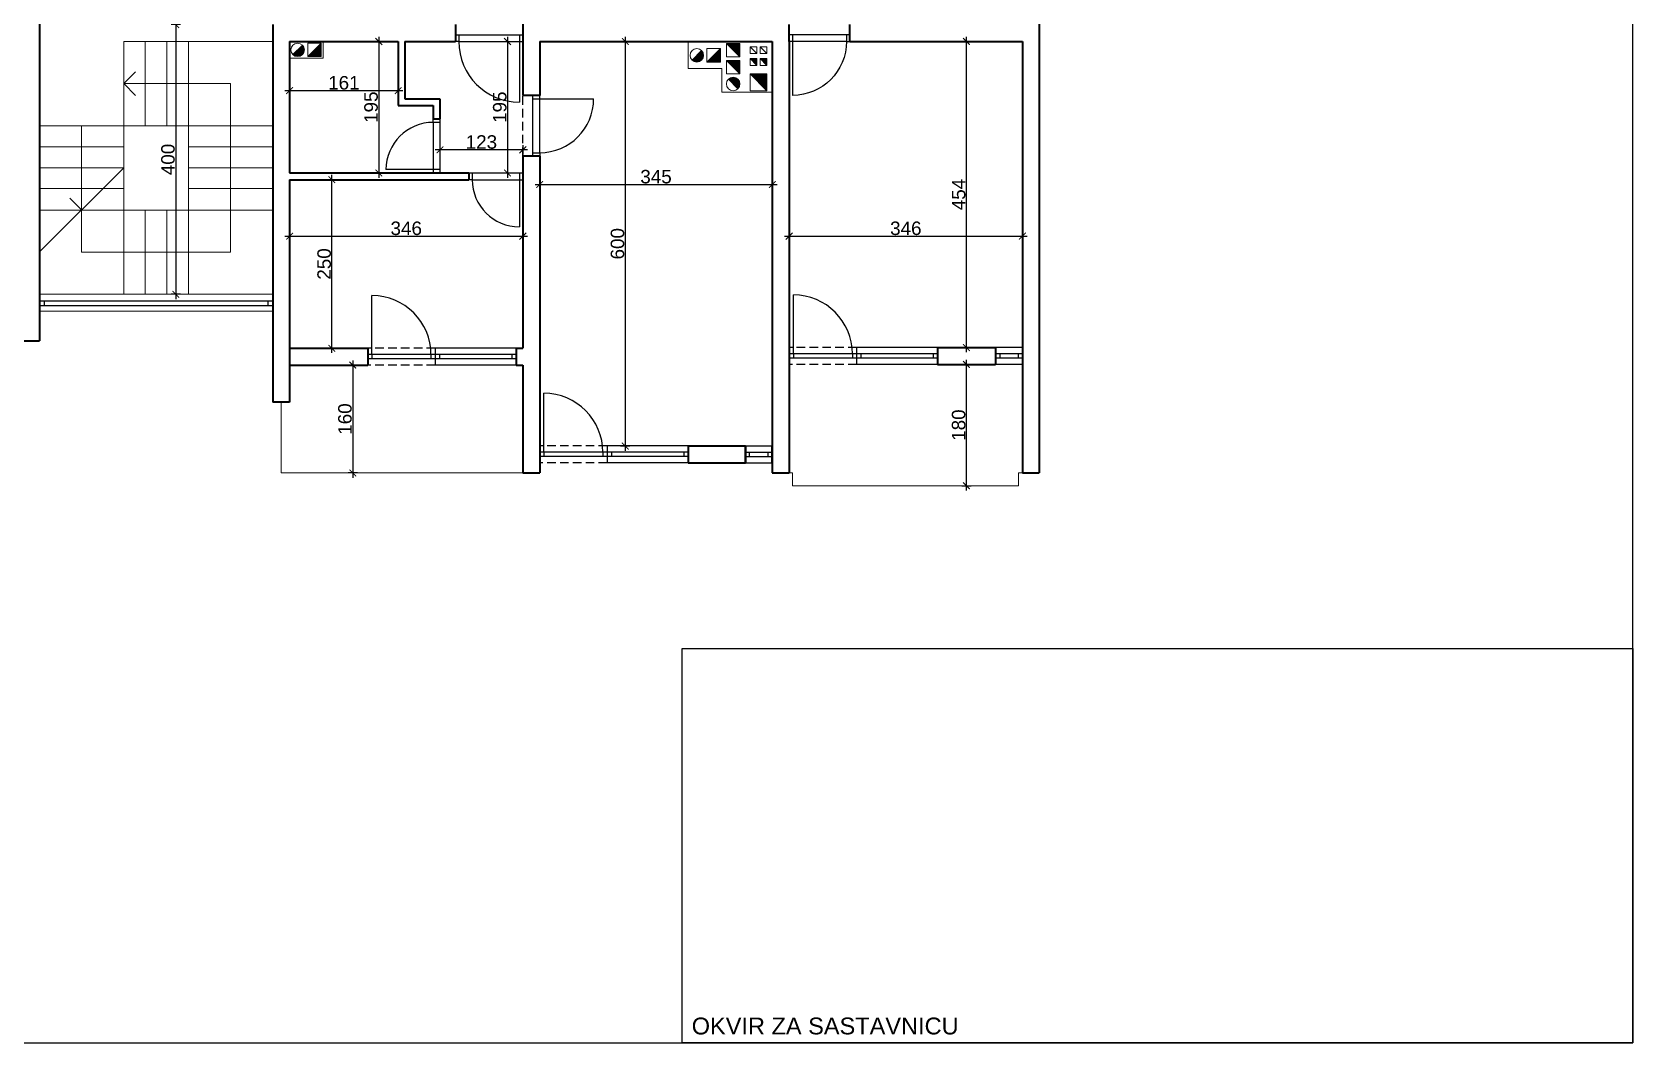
# Model space of a CAD drawing. Header units: centimetres. Extents: x 642232439 to 646206409, y 502891828 to 503284195.
# Drawn here: x 646190534 to 646192909, y 503274569 to 503276069 of the extents above; entities that cross this region are included whole.
import ezdxf

# ---------------------------------------------------------------- set-up
doc = ezdxf.new("R2010")
doc.units = ezdxf.units.CM
doc.header["$PDMODE"] = 35
doc.header["$PDSIZE"] = 0.1
doc.linetypes.add('HIDDENX2', pattern=[19.05, 12.7, -6.35])
doc.layers.add('SAST_Linija sastavnice', color=3, linetype='Continuous', plot=False)
for name, color, linetype, lineweight in [('TP_01 - 0.35', 1, 'Continuous', 35), ('TP_03 - 0.15', 3, 'Continuous', 15), ('TP_07 - 0.20', 7, 'Continuous', 20)]:
    doc.layers.add(name, color=color, linetype=linetype, lineweight=lineweight)
for name, color, linetype in [('TP_Hatch', 252, 'Continuous'), ('TP_Hidden', 8, 'HIDDENX2'), ('TP_Kotiranje', 3, 'Continuous'), ('TP_Otvori', 8, 'Continuous'), ('TP_Otvori.block', 8, 'Continuous')]:
    doc.layers.add(name, color=color, linetype=linetype)
doc.styles.get("Standard").update_dxf_attribs({"font": 'arial.ttf'})
doc.dimstyles.new('Radni', dxfattribs={"dimtxt": 20, "dimasz": 10, "dimexe": 7, "dimexo": 7, "dimgap": 1.25, "dimtad": 1, "dimdec": 1, "dimrnd": 0.5, "dimdsep": 46, "dimtxsty": 'Standard', "dimblk": 'ARCHTICK', "dimcen": 10, "dimdle": 7, "dimclrd": 256, "dimclre": 256, "dimadec": 1, "dimazin": 0, "dimtm": 1e-09, "dimtfac": 1, "dimtdec": 1, "dimtix": 1, "dimtmove": 0, "dimatfit": 0, "dimfxl": 7, "dimfxlon": 1, "dimarcsym": 0})

# ---------------------------------------------------------------- blocks, each defined once
blk = doc.blocks.new('*U527')
at = {"layer": 'TP_01 - 0.35'}
for p, q in [((0, 0), (0, -30)), ((48, 0), (48, -30))]:
    blk.add_line(p, q, dxfattribs=at)
at = {"layer": 'TP_Otvori'}
for p, q in [((0, 0), (48, 0)), ((0, -11.3), (48, -11.3)), ((0, -18.8), (48, -18.8)), ((7.5, -11.3), (7.5, -18.8)), ((40.5, -11.3), (40.5, -18.8)), ((0, -30), (48, -30))]:
    blk.add_line(p, q, dxfattribs=at)
blk = doc.blocks.new('*U523')
at = {"layer": 'TP_Otvori'}
for p, q in [((5, 0), (5, 80)), ((5, 0), (0, 0)), ((85, 0), (5, 0)), ((5, -10), (5, 0)), ((85, -10), (85, 0)), ((85, 0), (90, 0)), ((90, -10), (0, -10))]:
    blk.add_line(p, q, dxfattribs=at)
blk.add_arc((5, 0), 80, 0, 90, dxfattribs=at)
blk = doc.blocks.new('*U525')
at = {"layer": 'TP_Otvori'}
for p, q in [((5, 0), (5, 90)), ((5, 0), (0, 0)), ((95, 0), (5, 0)), ((5, -10), (5, 0)), ((95, -10), (95, 0)), ((95, 0), (100, 0)), ((100, -10), (0, -10))]:
    blk.add_line(p, q, dxfattribs=at)
blk.add_arc((5, 0), 90, 0, 90, dxfattribs=at)
blk = doc.blocks.new('*U524')
at = {"layer": 'TP_Otvori'}
for p, q in [((5, 0), (5, 70)), ((5, 0), (0, 0)), ((75, 0), (5, 0)), ((5, -10), (5, 0)), ((75, -10), (75, 0)), ((75, 0), (80, 0)), ((80, -10), (0, -10))]:
    blk.add_line(p, q, dxfattribs=at)
blk.add_arc((5, 0), 70, 0, 90, dxfattribs=at)
blk = doc.blocks.new('*U99')
at = {"layer": 'TP_01 - 0.35'}
for p, q in [((0, 0), (0, -30)), ((48, 0), (48, -30))]:
    blk.add_line(p, q, dxfattribs=at)
at = {"layer": 'TP_Otvori'}
for p, q in [((0, 0), (48, 0)), ((0, -11.3), (48, -11.3)), ((0, -18.8), (48, -18.8)), ((7.5, -11.3), (7.5, -18.8)), ((40.5, -11.3), (40.5, -18.8)), ((0, -30), (48, -30))]:
    blk.add_line(p, q, dxfattribs=at)
blk = doc.blocks.new('_ArchTick')
at = {"color": 0, "linetype": 'ByBlock', "const_width": 0.15}
blk.add_lwpolyline([(-0.5, -0.5), (0.5, 0.5)], dxfattribs=at)
blk = doc.blocks.new('*D552')
at = {"layer": 'Defpoints', "color": 0, "transparency": 16777216}
for p in [(646191829.9, 503275575.5), (646191920.3, 503275575.5), (646191829.9, 503275395.5)]:
    blk.add_point(p, dxfattribs=at)
at = {"layer": 'TP_Kotiranje', "lineweight": -2, "transparency": 16777216}
for p, q in [((646191913.3, 503275575.5), (646191927.3, 503275575.5)), ((646191920.3, 503275388.5), (646191920.3, 503275582.5)), ((646191913.3, 503275395.5), (646191927.3, 503275395.5))]:
    blk.add_line(p, q, dxfattribs=at)
at = {"layer": 'TP_Kotiranje', "lineweight": -2, "transparency": 16777216, "xscale": 10, "yscale": 10, "zscale": 10}
for p, rotation in [((646191920.3, 503275575.5), 90), ((646191920.3, 503275395.5), 270)]:
    blk.add_blockref('_ArchTick', p, dxfattribs=dict(at, rotation=rotation))
at = {"layer": 'TP_Kotiranje', "color": 0, "transparency": 16777216, "insert": (646191908.8, 503275485.5), "char_height": 20, "attachment_point": 5, "rotation": 90}
blk.add_mtext('180', dxfattribs=at)
blk = doc.blocks.new('*D553')
at = {"layer": 'Defpoints', "color": 0, "transparency": 16777216}
for p in [(646191920.3, 503276054.5), (646191920.3, 503276054.5), (646191920.3, 503275600.5)]:
    blk.add_point(p, dxfattribs=at)
at = {"layer": 'TP_Kotiranje', "lineweight": -2, "transparency": 16777216}
for p, q in [((646191920.3, 503276054.5), (646191913.3, 503276054.5)), ((646191920.3, 503275593.5), (646191920.3, 503276061.5)), ((646191920.3, 503275600.5), (646191927.3, 503275600.5))]:
    blk.add_line(p, q, dxfattribs=at)
at = {"layer": 'TP_Kotiranje', "lineweight": -2, "transparency": 16777216, "xscale": 10, "yscale": 10, "zscale": 10}
for p, rotation in [((646191920.3, 503276054.5), 90), ((646191920.3, 503275600.5), 270)]:
    blk.add_blockref('_ArchTick', p, dxfattribs=dict(at, rotation=rotation))
at = {"layer": 'TP_Kotiranje', "color": 0, "transparency": 16777216, "insert": (646191908.9, 503275827.5), "char_height": 20, "attachment_point": 5, "rotation": 90}
blk.add_mtext('454', dxfattribs=at)
blk = doc.blocks.new('*D575')
at = {"layer": 'Defpoints', "color": 0, "transparency": 16777216}
for p in [(646190891.4, 503276079.5), (646190747.6, 503275679.5), (646190891.4, 503275679.5)]:
    blk.add_point(p, dxfattribs=at)
at = {"layer": 'TP_Kotiranje', "lineweight": -2, "transparency": 16777216}
for p, q in [((646190747.6, 503276086.5), (646190747.6, 503275672.5)), ((646190754.6, 503276079.5), (646190740.6, 503276079.5)), ((646190754.6, 503275679.5), (646190740.6, 503275679.5))]:
    blk.add_line(p, q, dxfattribs=at)
at = {"layer": 'TP_Kotiranje', "lineweight": -2, "transparency": 16777216, "xscale": 10, "yscale": 10, "zscale": 10}
for p, rotation in [((646190747.6, 503276079.5), 90), ((646190747.6, 503275679.5), 270)]:
    blk.add_blockref('_ArchTick', p, dxfattribs=dict(at, rotation=rotation))
at = {"layer": 'TP_Kotiranje', "color": 0, "transparency": 16777216, "insert": (646190736.1, 503275879.5), "char_height": 20, "attachment_point": 5, "rotation": 90}
blk.add_mtext('400', dxfattribs=at)
blk = doc.blocks.new('*D576')
at = {"layer": 'Defpoints', "color": 0, "transparency": 16777216}
for p in [(646190545.4, 503276104.3), (646190545.4, 503275929.3), (646190891.4, 503275929.3)]:
    blk.add_point(p, dxfattribs=at)
at = {"layer": 'TP_Kotiranje', "lineweight": -2, "transparency": 16777216}
for p, q in [((646190545.4, 503276097.3), (646190545.4, 503276111.3)), ((646190891.4, 503276097.3), (646190891.4, 503276111.3)), ((646190898.4, 503276104.3), (646190538.4, 503276104.3))]:
    blk.add_line(p, q, dxfattribs=at)
at = {"layer": 'TP_Kotiranje', "lineweight": -2, "transparency": 16777216, "xscale": 10, "yscale": 10, "zscale": 10, "rotation": 180}
blk.add_blockref('_ArchTick', (646190545.4, 503276104.3), dxfattribs=at)
at = {"layer": 'TP_Kotiranje', "lineweight": -2, "transparency": 16777216, "xscale": 10, "yscale": 10, "zscale": 10}
blk.add_blockref('_ArchTick', (646190891.4, 503276104.3), dxfattribs=at)
at = {"layer": 'TP_Kotiranje', "color": 0, "transparency": 16777216, "insert": (646190718.4, 503276115.7), "char_height": 20, "attachment_point": 5}
blk.add_mtext('346', dxfattribs=at)
blk = doc.blocks.new('*D592')
at = {"layer": 'Defpoints', "color": 0, "transparency": 16777216}
for p in [(646191077.4, 503275981.6), (646190916.4, 503275957), (646191077.4, 503275957)]:
    blk.add_point(p, dxfattribs=at)
at = {"layer": 'TP_Kotiranje', "lineweight": -2, "transparency": 16777216}
for p, q in [((646190909.4, 503275981.6), (646191084.4, 503275981.6)), ((646190916.4, 503275974.6), (646190916.4, 503275988.6)), ((646191077.4, 503275974.6), (646191077.4, 503275988.6))]:
    blk.add_line(p, q, dxfattribs=at)
at = {"layer": 'TP_Kotiranje', "lineweight": -2, "transparency": 16777216, "xscale": 10, "yscale": 10, "zscale": 10, "rotation": 180}
blk.add_blockref('_ArchTick', (646190916.4, 503275981.6), dxfattribs=at)
at = {"layer": 'TP_Kotiranje', "lineweight": -2, "transparency": 16777216, "xscale": 10, "yscale": 10, "zscale": 10}
blk.add_blockref('_ArchTick', (646191077.4, 503275981.6), dxfattribs=at)
at = {"layer": 'TP_Kotiranje', "color": 0, "transparency": 16777216, "insert": (646190996.9, 503275993.1), "char_height": 20, "attachment_point": 5}
blk.add_mtext('161', dxfattribs=at)
blk = doc.blocks.new('*D593')
at = {"layer": 'Defpoints', "color": 0, "transparency": 16777216}
for p in [(646191041.3, 503276054.5), (646191041.3, 503275859.5), (646191048.8, 503275859.5)]:
    blk.add_point(p, dxfattribs=at)
at = {"layer": 'TP_Kotiranje', "lineweight": -2, "transparency": 16777216}
for p, q in [((646191048.3, 503276054.5), (646191055.8, 503276054.5)), ((646191048.8, 503276061.5), (646191048.8, 503275852.5)), ((646191048.3, 503275859.5), (646191055.8, 503275859.5))]:
    blk.add_line(p, q, dxfattribs=at)
at = {"layer": 'TP_Kotiranje', "lineweight": -2, "transparency": 16777216, "xscale": 10, "yscale": 10, "zscale": 10}
for p, rotation in [((646191048.8, 503276054.5), 90), ((646191048.8, 503275859.5), 270)]:
    blk.add_blockref('_ArchTick', p, dxfattribs=dict(at, rotation=rotation))
at = {"layer": 'TP_Kotiranje', "color": 0, "transparency": 16777216, "insert": (646191037.3, 503275957), "char_height": 20, "attachment_point": 5, "rotation": 90}
blk.add_mtext('195', dxfattribs=at)
blk = doc.blocks.new('*D594')
at = {"layer": 'Defpoints', "color": 0, "transparency": 16777216}
for p in [(646191124.9, 503276054.5), (646191182.4, 503275859.5), (646191239.6, 503275859.5)]:
    blk.add_point(p, dxfattribs=at)
at = {"layer": 'TP_Kotiranje', "lineweight": -2, "transparency": 16777216}
for p, q in [((646191232.6, 503276054.5), (646191246.6, 503276054.5)), ((646191239.6, 503276061.5), (646191239.6, 503275852.5)), ((646191232.6, 503275859.5), (646191246.6, 503275859.5))]:
    blk.add_line(p, q, dxfattribs=at)
at = {"layer": 'TP_Kotiranje', "lineweight": -2, "transparency": 16777216, "xscale": 10, "yscale": 10, "zscale": 10}
for p, rotation in [((646191239.6, 503276054.5), 90), ((646191239.6, 503275859.5), 270)]:
    blk.add_blockref('_ArchTick', p, dxfattribs=dict(at, rotation=rotation))
at = {"layer": 'TP_Kotiranje', "color": 0, "transparency": 16777216, "insert": (646191228.2, 503275957), "char_height": 20, "attachment_point": 5, "rotation": 90}
blk.add_mtext('195', dxfattribs=at)
blk = doc.blocks.new('*D595')
at = {"layer": 'Defpoints', "color": 0, "transparency": 16777216}
for p in [(646191139.4, 503275929.5), (646191262.4, 503275929.5), (646191139.4, 503275893.8)]:
    blk.add_point(p, dxfattribs=at)
at = {"layer": 'TP_Kotiranje', "lineweight": -2, "transparency": 16777216}
for p, q in [((646191139.4, 503275900.8), (646191139.4, 503275886.8)), ((646191262.4, 503275900.8), (646191262.4, 503275886.8)), ((646191269.4, 503275893.8), (646191132.4, 503275893.8))]:
    blk.add_line(p, q, dxfattribs=at)
at = {"layer": 'TP_Kotiranje', "lineweight": -2, "transparency": 16777216, "xscale": 10, "yscale": 10, "zscale": 10, "rotation": 180}
blk.add_blockref('_ArchTick', (646191139.4, 503275893.8), dxfattribs=at)
at = {"layer": 'TP_Kotiranje', "lineweight": -2, "transparency": 16777216, "xscale": 10, "yscale": 10, "zscale": 10}
blk.add_blockref('_ArchTick', (646191262.4, 503275893.8), dxfattribs=at)
at = {"layer": 'TP_Kotiranje', "color": 0, "transparency": 16777216, "insert": (646191200.9, 503275905.3), "char_height": 20, "attachment_point": 5}
blk.add_mtext('123', dxfattribs=at)
blk = doc.blocks.new('*D596')
at = {"layer": 'Defpoints', "color": 0, "transparency": 16777216}
for p in [(646191287.4, 503275974.5), (646191632.4, 503275974.5), (646191632.4, 503275842.4)]:
    blk.add_point(p, dxfattribs=at)
at = {"layer": 'TP_Kotiranje', "lineweight": -2, "transparency": 16777216}
for p, q in [((646191287.4, 503275849.4), (646191287.4, 503275835.4)), ((646191632.4, 503275849.4), (646191632.4, 503275835.4)), ((646191280.4, 503275842.4), (646191639.4, 503275842.4))]:
    blk.add_line(p, q, dxfattribs=at)
at = {"layer": 'TP_Kotiranje', "lineweight": -2, "transparency": 16777216, "xscale": 10, "yscale": 10, "zscale": 10, "rotation": 180}
blk.add_blockref('_ArchTick', (646191287.4, 503275842.4), dxfattribs=at)
at = {"layer": 'TP_Kotiranje', "lineweight": -2, "transparency": 16777216, "xscale": 10, "yscale": 10, "zscale": 10}
blk.add_blockref('_ArchTick', (646191632.4, 503275842.4), dxfattribs=at)
at = {"layer": 'TP_Kotiranje', "color": 0, "transparency": 16777216, "insert": (646191459.9, 503275853.9), "char_height": 20, "attachment_point": 5}
blk.add_mtext('345', dxfattribs=at)
blk = doc.blocks.new('*D597')
at = {"layer": 'Defpoints', "color": 0, "transparency": 16777216}
for p in [(646191459.9, 503276054.5), (646191414.3, 503275454.5), (646191459.9, 503275454.5)]:
    blk.add_point(p, dxfattribs=at)
at = {"layer": 'TP_Kotiranje', "lineweight": -2, "transparency": 16777216}
for p, q in [((646191421.3, 503276054.5), (646191407.3, 503276054.5)), ((646191414.3, 503276061.5), (646191414.3, 503275447.5)), ((646191421.3, 503275454.5), (646191407.3, 503275454.5))]:
    blk.add_line(p, q, dxfattribs=at)
at = {"layer": 'TP_Kotiranje', "lineweight": -2, "transparency": 16777216, "xscale": 10, "yscale": 10, "zscale": 10}
for p, rotation in [((646191414.3, 503276054.5), 90), ((646191414.3, 503275454.5), 270)]:
    blk.add_blockref('_ArchTick', p, dxfattribs=dict(at, rotation=rotation))
at = {"layer": 'TP_Kotiranje', "color": 0, "transparency": 16777216, "insert": (646191402.8, 503275754.5), "char_height": 20, "attachment_point": 5, "rotation": 90}
blk.add_mtext('600', dxfattribs=at)
blk = doc.blocks.new('*D533')
at = {"layer": 'Defpoints', "color": 0, "transparency": 16777216}
for p in [(646191032.4, 503275574.5), (646191010.1, 503275414.5), (646191032.4, 503275414.5)]:
    blk.add_point(p, dxfattribs=at)
at = {"layer": 'TP_Kotiranje', "lineweight": -2, "transparency": 16777216}
for p, q in [((646191017.1, 503275574.5), (646191003.1, 503275574.5)), ((646191010.1, 503275581.5), (646191010.1, 503275407.5)), ((646191017.1, 503275414.5), (646191003.1, 503275414.5))]:
    blk.add_line(p, q, dxfattribs=at)
at = {"layer": 'TP_Kotiranje', "lineweight": -2, "transparency": 16777216, "xscale": 10, "yscale": 10, "zscale": 10}
for p, rotation in [((646191010.1, 503275574.5), 90), ((646191010.1, 503275414.5), 270)]:
    blk.add_blockref('_ArchTick', p, dxfattribs=dict(at, rotation=rotation))
at = {"layer": 'TP_Kotiranje', "color": 0, "transparency": 16777216, "insert": (646190998.6, 503275494.5), "char_height": 20, "attachment_point": 5, "rotation": 90}
blk.add_mtext('160', dxfattribs=at)
blk = doc.blocks.new('*D534')
at = {"layer": 'Defpoints', "color": 0, "transparency": 16777216}
for p in [(646190979.1, 503275849.5), (646191032.4, 503275849.5), (646191032.4, 503275599.5)]:
    blk.add_point(p, dxfattribs=at)
at = {"layer": 'TP_Kotiranje', "lineweight": -2, "transparency": 16777216}
for p, q in [((646190986.1, 503275849.5), (646190972.1, 503275849.5)), ((646190979.1, 503275592.5), (646190979.1, 503275856.5)), ((646190986.1, 503275599.5), (646190972.1, 503275599.5))]:
    blk.add_line(p, q, dxfattribs=at)
at = {"layer": 'TP_Kotiranje', "lineweight": -2, "transparency": 16777216, "xscale": 10, "yscale": 10, "zscale": 10}
for p, rotation in [((646190979.1, 503275849.5), 90), ((646190979.1, 503275599.5), 270)]:
    blk.add_blockref('_ArchTick', p, dxfattribs=dict(at, rotation=rotation))
at = {"layer": 'TP_Kotiranje', "color": 0, "transparency": 16777216, "insert": (646190967.7, 503275724.5), "char_height": 20, "attachment_point": 5, "rotation": 90}
blk.add_mtext('250', dxfattribs=at)
blk = doc.blocks.new('*D535')
at = {"layer": 'Defpoints', "color": 0, "transparency": 16777216}
for p in [(646191262.4, 503275765.8), (646190916.4, 503275724.5), (646191262.4, 503275724.5)]:
    blk.add_point(p, dxfattribs=at)
at = {"layer": 'TP_Kotiranje', "lineweight": -2, "transparency": 16777216}
for p, q in [((646190909.4, 503275765.8), (646191269.4, 503275765.8)), ((646190916.4, 503275758.8), (646190916.4, 503275772.8)), ((646191262.4, 503275758.8), (646191262.4, 503275772.8))]:
    blk.add_line(p, q, dxfattribs=at)
at = {"layer": 'TP_Kotiranje', "lineweight": -2, "transparency": 16777216, "xscale": 10, "yscale": 10, "zscale": 10, "rotation": 180}
blk.add_blockref('_ArchTick', (646190916.4, 503275765.8), dxfattribs=at)
at = {"layer": 'TP_Kotiranje', "lineweight": -2, "transparency": 16777216, "xscale": 10, "yscale": 10, "zscale": 10}
blk.add_blockref('_ArchTick', (646191262.4, 503275765.8), dxfattribs=at)
at = {"layer": 'TP_Kotiranje', "color": 0, "transparency": 16777216, "insert": (646191089.4, 503275777.3), "char_height": 20, "attachment_point": 5}
blk.add_mtext('346', dxfattribs=at)
blk = doc.blocks.new('*D536')
at = {"layer": 'Defpoints', "color": 0, "transparency": 16777216}
for p in [(646191657.4, 503275765.8), (646192003.4, 503275765.8), (646192003.4, 503275765.8)]:
    blk.add_point(p, dxfattribs=at)
at = {"layer": 'TP_Kotiranje', "lineweight": -2, "transparency": 16777216}
for p, q in [((646191650.4, 503275765.8), (646192010.4, 503275765.8)), ((646191657.4, 503275765.8), (646191657.4, 503275772.8)), ((646192003.4, 503275765.8), (646192003.4, 503275772.8))]:
    blk.add_line(p, q, dxfattribs=at)
at = {"layer": 'TP_Kotiranje', "lineweight": -2, "transparency": 16777216, "xscale": 10, "yscale": 10, "zscale": 10, "rotation": 180}
blk.add_blockref('_ArchTick', (646191657.4, 503275765.8), dxfattribs=at)
at = {"layer": 'TP_Kotiranje', "lineweight": -2, "transparency": 16777216, "xscale": 10, "yscale": 10, "zscale": 10}
blk.add_blockref('_ArchTick', (646192003.4, 503275765.8), dxfattribs=at)
at = {"layer": 'TP_Kotiranje', "color": 0, "transparency": 16777216, "insert": (646191830.4, 503275777.3), "char_height": 20, "attachment_point": 5}
blk.add_mtext('346', dxfattribs=at)

msp = doc.modelspace()

# ---------------------------------------------------------------- hatches: boundary and pattern name
at = {"layer": 'TP_07 - 0.20'}
h = msp.add_hatch(color=256, dxfattribs=at)
h.dxf.hatch_style = 1
h.paths.add_polyline_path([(646191599.38, 503276029.03), (646191609.38, 503276019.03), (646191609.38, 503276029.03)])
h.paths.add_polyline_path([(646191624.38, 503276019.03), (646191624.38, 503276029.03), (646191614.38, 503276029.03)])
h = msp.add_hatch(color=256, dxfattribs=at)
h.dxf.hatch_style = 1
h.paths.add_polyline_path([(646191624.38, 503275981.53), (646191624.38, 503276006.53), (646191599.38, 503276006.53)])
at = {"layer": 'TP_Hatch'}
h = msp.add_hatch(color=256, dxfattribs=at)
h.dxf.hatch_style = 1
edge = h.paths.add_edge_path()
edge.add_arc((646190928.29, 503276042.03), 10, 225, 270)
edge.add_arc((646190928.29, 503276042.03), 10, 270, 360)
edge.add_arc((646190928.29, 503276042.03), 10, 0, 45)
edge.add_line((646190935.36, 503276049.1), (646190921.21, 503276034.96))
h = msp.add_hatch(color=256, dxfattribs=at)
h.dxf.hatch_style = 1
h.paths.add_polyline_path([(646190963.29, 503276032.03), (646190963.29, 503276052.03), (646190943.29, 503276032.03)])
h = msp.add_hatch(color=256, dxfattribs=at)
h.dxf.hatch_style = 1
edge = h.paths.add_edge_path()
edge.add_arc((646191520.42, 503276033.9), 10, 225, 270)
edge.add_arc((646191520.42, 503276033.9), 10, 270, 360)
edge.add_arc((646191520.42, 503276033.9), 10, 0, 45)
edge.add_line((646191527.49, 503276040.97), (646191513.35, 503276026.83))
h = msp.add_hatch(color=256, dxfattribs=at)
h.dxf.hatch_style = 1
h.paths.add_polyline_path([(646191555.42, 503276023.9), (646191555.42, 503276043.9), (646191535.42, 503276023.9)])
h = msp.add_hatch(color=256, dxfattribs=at)
h.dxf.hatch_style = 1
h.paths.add_polyline_path([(646191584.38, 503276051.53), (646191564.38, 503276051.53), (646191584.38, 503276031.53)])
h = msp.add_hatch(color=256, dxfattribs=at)
h.dxf.hatch_style = 1
h.paths.add_polyline_path([(646191584.38, 503276026.53), (646191564.38, 503276026.53), (646191584.38, 503276006.53)])
h = msp.add_hatch(color=256, dxfattribs=at)
h.dxf.hatch_style = 1
edge = h.paths.add_edge_path()
edge.add_arc((646191574.38, 503275991.53), 10, 315, 360)
edge.add_arc((646191574.38, 503275991.53), 10, 360, 450)
edge.add_arc((646191574.38, 503275991.53), 10, 90, 135)
edge.add_line((646191567.31, 503275998.6), (646191581.45, 503275984.46))

# ---------------------------------------------------------------- linework, layer by layer
at = {"layer": 'SAST_Linija sastavnice'}
for points in [[(646192908.92, 503277435.11), (646189010.92, 503277435.11), (646189010.92, 503274569.11), (646192908.92, 503274569.11)], [(646191498.92, 503275154.11), (646192908.92, 503275154.11), (646192908.92, 503274569.11), (646191498.92, 503274569.11)]]:
    msp.add_lwpolyline(points, close=True, dxfattribs=at)
at = {"layer": 'TP_01 - 0.35'}
for p, q in [((646192028.38, 503276309.53), (646192028.38, 503275414.53)), ((646190545.38, 503276117.33), (646190545.38, 503275610.33)), ((646191262.38, 503276089.53), (646191262.38, 503275974.53)), ((646190891.38, 503276079.53), (646190891.38, 503275519.53)), ((646191162.38, 503276079.53), (646191162.38, 503276054.53)), ((646191657.38, 503276054.53), (646191657.38, 503276079.53)), ((646191747.38, 503276054.53), (646191747.38, 503276079.53)), ((646190916.38, 503276054.53), (646190916.38, 503275859.53)), ((646190916.38, 503276054.53), (646191077.38, 503276054.53)), ((646191077.38, 503276054.53), (646191077.38, 503275959.53)), ((646191087.38, 503276054.53), (646191162.38, 503276054.53)), ((646191087.38, 503276054.53), (646191087.38, 503275969.53)), ((646191287.38, 503276054.53), (646191287.38, 503275974.53)), ((646191287.38, 503276054.53), (646191632.38, 503276054.53)), ((646191632.38, 503276054.53), (646191632.38, 503275414.53)), ((646191657.38, 503276054.53), (646191657.38, 503275414.53)), ((646191747.38, 503276054.53), (646192003.38, 503276054.53)), ((646192003.38, 503276054.53), (646192003.38, 503275414.53)), ((646191087.38, 503275969.53), (646191139.38, 503275969.53)), ((646191139.38, 503275969.53), (646191139.38, 503275939.53)), ((646191287.38, 503275974.53), (646191262.38, 503275974.53)), ((646191077.38, 503275959.53), (646191129.38, 503275959.53)), ((646191129.38, 503275959.53), (646191129.38, 503275939.53)), ((646191129.38, 503275939.53), (646191139.38, 503275939.53)), ((646191262.38, 503275884.53), (646191262.38, 503275599.53)), ((646191287.38, 503275884.53), (646191262.38, 503275884.53)), ((646191287.38, 503275884.53), (646191287.38, 503275414.53)), ((646190916.38, 503275859.53), (646191182.38, 503275859.53)), ((646190916.38, 503275849.53), (646190916.38, 503275519.53)), ((646190916.38, 503275849.53), (646191182.38, 503275849.53)), ((646191182.38, 503275859.53), (646191182.38, 503275849.53)), ((646190520.38, 503275610.33), (646190545.38, 503275610.33)), ((646190916.38, 503275599.53), (646191032.38, 503275599.53)), ((646191032.38, 503275599.53), (646191032.38, 503275574.53)), ((646191252.38, 503275599.53), (646191252.38, 503275574.53)), ((646191252.38, 503275599.53), (646191262.38, 503275599.53)), ((646191877.38, 503275600.53), (646191963.38, 503275600.53)), ((646191877.38, 503275600.53), (646191877.38, 503275575.53)), ((646191963.38, 503275600.53), (646191963.38, 503275575.53)), ((646190916.38, 503275574.53), (646191032.38, 503275574.53)), ((646191252.38, 503275574.53), (646191262.38, 503275574.53)), ((646191262.38, 503275574.53), (646191262.38, 503275414.53)), ((646191877.38, 503275575.53), (646191963.38, 503275575.53)), ((646190916.38, 503275519.53), (646190891.38, 503275519.53)), ((646191507.38, 503275454.53), (646191507.38, 503275429.53)), ((646191507.38, 503275454.53), (646191592.38, 503275454.53)), ((646191592.38, 503275454.53), (646191592.38, 503275429.53)), ((646191507.38, 503275429.53), (646191592.38, 503275429.53)), ((646191262.38, 503275414.53), (646191287.38, 503275414.53)), ((646191632.38, 503275414.53), (646191657.38, 503275414.53)), ((646192003.38, 503275414.53), (646192028.38, 503275414.53))]:
    msp.add_line(p, q, dxfattribs=at)
at = {"layer": 'TP_03 - 0.15'}
for p, q in [((646190891.38, 503276054.53), (646190670.38, 503276054.53)), ((646190670.38, 503275929.33), (646190670.38, 503276054.53)), ((646190702.38, 503275929.33), (646190702.38, 503276054.53)), ((646190734.38, 503275929.33), (646190734.38, 503276054.53)), ((646190766.38, 503275929.33), (646190766.38, 503276054.53)), ((646190687.86, 503276009.41), (646190670.38, 503275991.93)), ((646190670.38, 503275991.93), (646190828.88, 503275991.93)), ((646190687.86, 503275974.45), (646190670.38, 503275991.93)), ((646190828.88, 503275742.03), (646190828.88, 503275991.93)), ((646190670.38, 503275929.33), (646190766.38, 503275929.33)), ((646190766.38, 503275929.33), (646190766.38, 503275804.53)), ((646190766.38, 503275929.33), (646190891.38, 503275929.33)), ((646190766.38, 503275898.33), (646190891.38, 503275898.33)), ((646190670.38, 503275867.33), (646190670.38, 503275804.53)), ((646190766.38, 503275867.33), (646190891.38, 503275867.33)), ((646190639.38, 503275836.33), (646190670.38, 503275836.33)), ((646190766.38, 503275836.33), (646190891.38, 503275836.33)), ((646190607.58, 503275804.53), (646190670.38, 503275804.53)), ((646190607.88, 503275742.03), (646190607.88, 503275804.83)), ((646190766.38, 503275804.53), (646190670.38, 503275804.53)), ((646190670.38, 503275804.53), (646190670.38, 503275679.53)), ((646190702.38, 503275804.53), (646190702.38, 503275679.53)), ((646190734.38, 503275804.53), (646190734.38, 503275679.53)), ((646190766.38, 503275804.53), (646190891.38, 503275804.53)), ((646190766.38, 503275804.53), (646190766.38, 503275679.53)), ((646190607.88, 503275742.03), (646190828.88, 503275742.03))]:
    msp.add_line(p, q, dxfattribs=at)
at = {"layer": 'TP_07 - 0.20'}
for p, q in [((646190935.36, 503276049.1), (646190921.21, 503276034.96)), ((646190963.29, 503276052.03), (646190943.29, 503276032.03)), ((646190966.38, 503276054.53), (646190966.38, 503276029.53)), ((646191507.38, 503276014.53), (646191507.38, 503276054.53)), ((646191527.49, 503276040.97), (646191513.35, 503276026.83)), ((646191555.42, 503276043.9), (646191535.42, 503276023.9)), ((646191564.38, 503276051.53), (646191584.38, 503276031.53)), ((646191599.38, 503276046.53), (646191609.38, 503276036.53)), ((646191614.38, 503276046.53), (646191624.38, 503276036.53)), ((646190966.38, 503276029.53), (646190916.38, 503276029.53)), ((646191564.38, 503276026.53), (646191584.38, 503276006.53)), ((646191599.38, 503276029.03), (646191609.38, 503276019.03)), ((646191614.38, 503276029.03), (646191624.38, 503276019.03)), ((646191557.38, 503276014.53), (646191507.38, 503276014.53)), ((646191557.38, 503275979.53), (646191557.38, 503276014.53)), ((646191567.31, 503275998.6), (646191581.45, 503275984.46)), ((646191599.38, 503276006.53), (646191624.38, 503275981.53)), ((646191632.38, 503275979.53), (646191557.38, 503275979.53)), ((646190670.38, 503275929.33), (646190545.38, 503275929.33)), ((646190607.88, 503275929.33), (646190607.88, 503275804.83)), ((646190670.38, 503275929.33), (646190670.38, 503275867.33)), ((646190670.38, 503275898.33), (646190545.38, 503275898.33)), ((646190670.38, 503275867.33), (646190545.38, 503275867.33)), ((646190670.38, 503275867.33), (646190545.38, 503275742.33)), ((646190639.38, 503275836.33), (646190545.38, 503275836.33)), ((646190607.58, 503275804.53), (646190545.38, 503275804.53)), ((646190607.88, 503275804.83), (646190590.4, 503275822.31)), ((646190891.38, 503275679.53), (646190545.38, 503275679.53)), ((646190891.38, 503275654.53), (646190545.38, 503275654.53)), ((646190903.88, 503275519.53), (646190903.88, 503275414.53)), ((646190903.88, 503275414.53), (646191262.38, 503275414.53)), ((646191662.38, 503275414.53), (646191657.38, 503275414.53)), ((646191662.38, 503275414.53), (646191662.38, 503275395.53)), ((646191997.38, 503275414.53), (646191997.38, 503275395.53)), ((646192003.38, 503275414.53), (646191997.38, 503275414.53)), ((646191662.38, 503275395.53), (646191997.38, 503275395.53))]:
    msp.add_line(p, q, dxfattribs=at)
for points in [[(646190943.29, 503276052.03), (646190963.29, 503276052.03), (646190963.29, 503276032.03), (646190943.29, 503276032.03)], [(646191535.42, 503276043.9), (646191555.42, 503276043.9), (646191555.42, 503276023.9), (646191535.42, 503276023.9)], [(646191564.38, 503276031.53), (646191564.38, 503276051.53), (646191584.38, 503276051.53), (646191584.38, 503276031.53)], [(646191599.38, 503276046.53), (646191599.38, 503276036.53), (646191609.38, 503276036.53), (646191609.38, 503276046.53)], [(646191624.38, 503276046.53), (646191624.38, 503276036.53), (646191614.38, 503276036.53), (646191614.38, 503276046.53)], [(646191564.38, 503276006.53), (646191564.38, 503276026.53), (646191584.38, 503276026.53), (646191584.38, 503276006.53)], [(646191599.38, 503276029.03), (646191599.38, 503276019.03), (646191609.38, 503276019.03), (646191609.38, 503276029.03)], [(646191624.38, 503276029.03), (646191624.38, 503276019.03), (646191614.38, 503276019.03), (646191614.38, 503276029.03)], [(646191599.38, 503276006.53), (646191599.38, 503275981.53), (646191624.38, 503275981.53), (646191624.38, 503276006.53)]]:
    msp.add_lwpolyline(points, close=True, dxfattribs=at)
for centre in [(646190928.29, 503276042.03), (646191520.42, 503276033.9), (646191574.38, 503275991.53)]:
    msp.add_circle(centre, 10, dxfattribs=at)
at = {"layer": 'TP_Hidden'}
for p, q in [((646191262.38, 503275884.53), (646191262.38, 503275974.53)), ((646191132.38, 503275599.53), (646191032.38, 503275599.53)), ((646191757.38, 503275600.53), (646191657.38, 503275600.53)), ((646191132.38, 503275574.53), (646191032.38, 503275574.53)), ((646191757.38, 503275575.53), (646191657.38, 503275575.53)), ((646191387.38, 503275454.53), (646191287.38, 503275454.53)), ((646191387.38, 503275429.53), (646191287.38, 503275429.53))]:
    msp.add_line(p, q, dxfattribs=at)
at = {"layer": 'TP_Otvori'}
for p, q in [((646190891.38, 503275669.53), (646190545.38, 503275669.53)), ((646190891.38, 503275662.53), (646190545.38, 503275662.53)), ((646190552.38, 503275669.53), (646190552.38, 503275662.53)), ((646190884.38, 503275669.53), (646190884.38, 503275662.53)), ((646191038.63, 503275590.15), (646191038.63, 503275677.65)), ((646191663.63, 503275591.15), (646191663.63, 503275678.65)), ((646191132.38, 503275590.15), (646191032.38, 503275590.15)), ((646191038.63, 503275590.15), (646191038.63, 503275583.9)), ((646191126.13, 503275590.15), (646191126.13, 503275583.9)), ((646191132.38, 503275599.53), (646191132.38, 503275574.53)), ((646191252.38, 503275599.53), (646191132.38, 503275599.53)), ((646191252.38, 503275590.15), (646191132.38, 503275590.15)), ((646191138.63, 503275590.15), (646191138.63, 503275583.9)), ((646191246.13, 503275590.15), (646191246.13, 503275583.9)), ((646191757.38, 503275591.15), (646191657.38, 503275591.15)), ((646191663.63, 503275591.15), (646191663.63, 503275584.9)), ((646191751.13, 503275591.15), (646191751.13, 503275584.9)), ((646191757.38, 503275600.53), (646191757.38, 503275575.53)), ((646191877.38, 503275600.53), (646191757.38, 503275600.53)), ((646191877.38, 503275591.15), (646191757.38, 503275591.15)), ((646191763.63, 503275591.15), (646191763.63, 503275584.9)), ((646191871.13, 503275591.15), (646191871.13, 503275584.9)), ((646191132.38, 503275583.9), (646191032.38, 503275583.9)), ((646191252.38, 503275583.9), (646191132.38, 503275583.9)), ((646191252.38, 503275574.53), (646191132.38, 503275574.53)), ((646191757.38, 503275584.9), (646191657.38, 503275584.9)), ((646191877.38, 503275584.9), (646191757.38, 503275584.9)), ((646191877.38, 503275575.53), (646191757.38, 503275575.53)), ((646191293.63, 503275445.15), (646191293.63, 503275532.65)), ((646191387.38, 503275454.53), (646191387.38, 503275429.53)), ((646191507.38, 503275454.53), (646191387.38, 503275454.53)), ((646191387.38, 503275445.15), (646191287.38, 503275445.15)), ((646191387.38, 503275438.9), (646191287.38, 503275438.9)), ((646191293.63, 503275445.15), (646191293.63, 503275438.9)), ((646191381.13, 503275445.15), (646191381.13, 503275438.9)), ((646191507.38, 503275445.15), (646191387.38, 503275445.15)), ((646191507.38, 503275438.9), (646191387.38, 503275438.9)), ((646191507.38, 503275429.53), (646191387.38, 503275429.53)), ((646191393.63, 503275445.15), (646191393.63, 503275438.9)), ((646191501.13, 503275445.15), (646191501.13, 503275438.9))]:
    msp.add_line(p, q, dxfattribs=at)
for centre in [(646191038.63, 503275590.15), (646191663.63, 503275591.15), (646191293.63, 503275445.15)]:
    msp.add_arc(centre, 87.5, 0, 90, dxfattribs=at)

# ---------------------------------------------------------------- block references
at = {"layer": 'TP_Otvori.block'}
for name, p, rotation in [('*U525', (646191262.38, 503276054.53), 180), ('*U523', (646191287.38, 503275974.53), 270), ('*U524', (646191129.38, 503275859.53), 89.99999999999999), ('*U524', (646191262.38, 503275849.53), 180)]:
    msp.add_blockref(name, p, dxfattribs=dict(at, rotation=rotation))
at = {"layer": 'TP_Otvori.block', "xscale": -1, "rotation": 180}
msp.add_blockref('*U523', (646191657.38, 503276054.53), dxfattribs=at)
at = {"layer": 'TP_Otvori.block', "xscale": -0.8333333856529689, "yscale": 0.8333333856529689, "zscale": 0.8333333856529689}
msp.add_blockref('*U527', (646192003.38, 503275600.53), dxfattribs=at)
at = {"layer": 'TP_Otvori.block', "xscale": -0.8333333856529689, "yscale": 0.8333333856529689, "zscale": 0.8333333856529689, "rotation": 180}
msp.add_blockref('*U99', (646191592.38, 503275429.53), dxfattribs=at)

# ---------------------------------------------------------------- texts
at = {"layer": 'SAST_Linija sastavnice', "insert": (646191512.84, 503274581.46), "char_height": 25, "attachment_point": 7, "rotation": 360}
msp.add_mtext('OKVIR ZA SASTAVNICU', dxfattribs=at)

# ---------------------------------------------------------------- dimensions: what is measured, and where the dimension line sits
at = {"layer": 'TP_Kotiranje'}
for base, p1, p2, picture, middle in [((646190545.38, 503276104.27), (646190891.38, 503275929.33), (646190545.38, 503275929.33), '*D576', (646190718.38, 503276115.73)), ((646191077.38, 503275981.62), (646190916.38, 503275957.03), (646191077.38, 503275957.03), '*D592', (646190996.88, 503275993.08)), ((646191632.38, 503275842.44), (646191287.38, 503275974.53), (646191632.38, 503275974.53), '*D596', (646191459.88, 503275853.91)), ((646191139.38, 503275893.79), (646191262.38, 503275929.53), (646191139.38, 503275929.53), '*D595', (646191200.88, 503275905.26)), ((646191262.38, 503275765.85), (646190916.38, 503275724.53), (646191262.38, 503275724.53), '*D535', (646191089.38, 503275777.32)), ((646192003.38, 503275765.85), (646191657.38, 503275765.85), (646192003.38, 503275765.85), '*D536', (646191830.38, 503275777.32))]:
    dim = msp.add_linear_dim(base=base, p1=p1, p2=p2, dimstyle='Radni', dxfattribs=at)
    dim.commit()
    dim.dimension.update_dxf_attribs({"geometry": picture, "text_midpoint": middle})
for base, p1, p2, picture, middle in [((646190747.6, 503275679.53), (646190891.38, 503276079.53), (646190891.38, 503275679.53), '*D575', (646190736.14, 503275879.53)), ((646191048.8, 503275859.53), (646191041.32, 503276054.53), (646191041.32, 503275859.53), '*D593', (646191037.34, 503275957.03)), ((646191239.61, 503275859.53), (646191124.88, 503276054.53), (646191182.38, 503275859.53), '*D594', (646191228.15, 503275957.03)), ((646191414.28, 503275454.53), (646191459.88, 503276054.53), (646191459.88, 503275454.53), '*D597', (646191402.82, 503275754.53)), ((646191920.29, 503276054.53), (646191920.29, 503275600.53), (646191920.29, 503276054.53), '*D553', (646191908.87, 503275827.53)), ((646190979.13, 503275849.53), (646191032.38, 503275599.53), (646191032.38, 503275849.53), '*D534', (646190967.67, 503275724.53)), ((646191010.09, 503275414.53), (646191032.38, 503275574.53), (646191032.38, 503275414.53), '*D533', (646190998.63, 503275494.53)), ((646191920.29, 503275575.53), (646191829.88, 503275395.53), (646191829.88, 503275575.53), '*D552', (646191908.82, 503275485.53))]:
    dim = msp.add_linear_dim(base=base, p1=p1, p2=p2, angle=90, dimstyle='Radni', dxfattribs=at)
    dim.commit()
    dim.dimension.update_dxf_attribs({"geometry": picture, "text_midpoint": middle})

doc.saveas('drawing.dxf')
